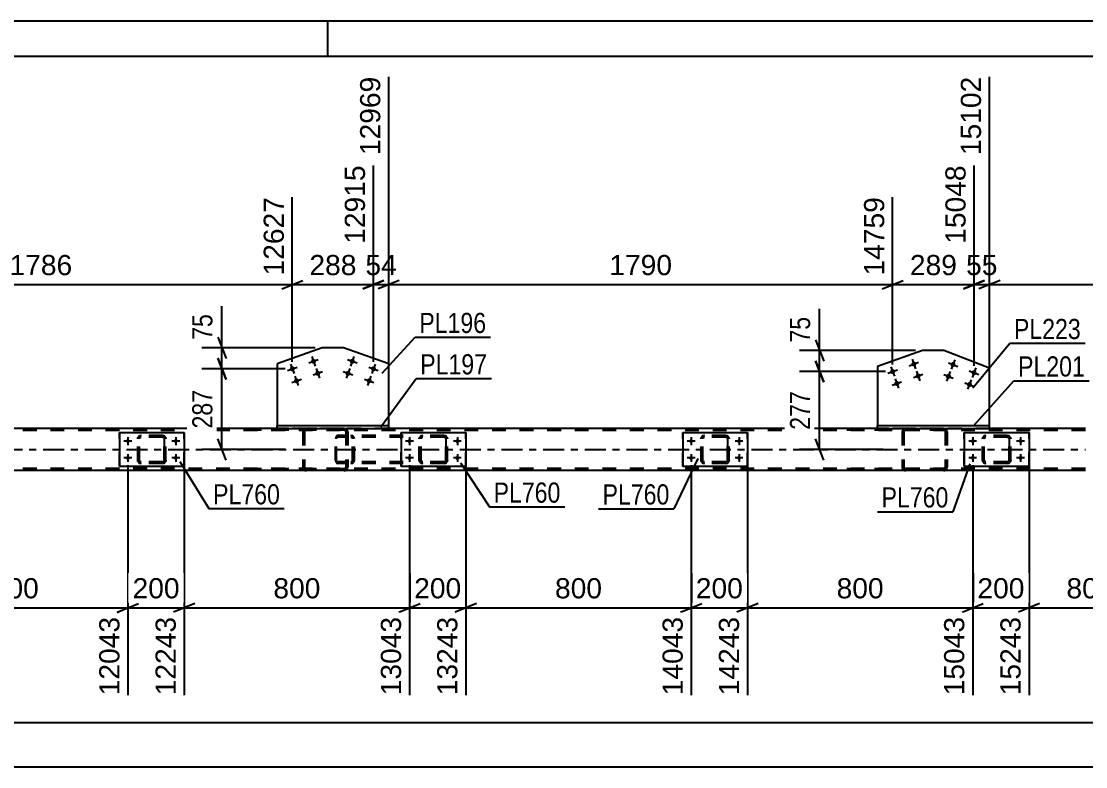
# Model space of a CAD drawing. Header units: millimetres. Extents: x -112 to 729, y -410 to 184.
# Drawn here: x 475 to 626.2, y 78.4 to 184.3 of the extents above; entities that cross this region are included whole.
import ezdxf

# ---------------------------------------------------------------- set-up
doc = ezdxf.new("R2010")
doc.units = ezdxf.units.MM
doc.linetypes.add('DXK_LINE_DOT2', pattern=[3.9198, 1.9599, -1.9599])
doc.linetypes.add('DXK_LINE_DOT3', pattern=[5.9187, 2.979, -0.9799, 0.9799, -0.9799])
doc.styles.add('Arial', font='ARIAL.TTF', dxfattribs={"height": 0.2})
doc.styles.add('Arial Narrow', font='ARIALN.TTF', dxfattribs={"height": 0.2})

# ---------------------------------------------------------------- blocks, each defined once
blk = doc.blocks.new('Unknown-318931512-1115')
at = {"color": 5, "linetype": 'Continuous'}
for p, q in [((728.54, 184.29), (-112.46, 184.29)), ((518.54, 179.29), (518.54, 184.29)), ((723.54, 179.29), (-107.46, 179.29))]:
    blk.add_line(p, q, dxfattribs=at)
blk = doc.blocks.new('Bolt-318931512-1264 - 1230')
at = {"linetype": 'Continuous'}
for points in [[(516.83, 136.11, -1), (516.16, 135.87, -1)], [(513.82, 135.04, -1), (513.14, 134.8, -1)], [(517.44, 134.41, -1), (516.76, 134.17, -1)], [(514.42, 133.34, -1), (513.74, 133.1, -1)]]:
    blk.add_hatch(color=1, dxfattribs=at).paths.add_polyline_path(points)
at = {"color": 1, "linetype": 'Continuous'}
for p, q in [((515.82, 135.75), (517.17, 136.23)), ((516.25, 136.67), (516.74, 135.31)), ((512.8, 134.68), (514.16, 135.16)), ((513.24, 135.6), (513.72, 134.24)), ((516.86, 134.97), (517.34, 133.61)), ((513.4, 132.98), (514.76, 133.46)), ((513.84, 133.9), (514.32, 132.54)), ((516.42, 134.05), (517.78, 134.53))]:
    blk.add_line(p, q, dxfattribs=at)
blk = doc.blocks.new('Bolt-318931512-1233 - 1230')
at = {"linetype": 'Continuous'}
for points in [[(610.12, 124.38, -1), (610.12, 124.94, -1)], [(616.92, 124.38, -1), (616.92, 124.94, -1)], [(610.12, 121.98, -1), (610.12, 122.54, -1)], [(616.92, 121.98, -1), (616.92, 122.54, -1)]]:
    blk.add_hatch(color=1, dxfattribs=at).paths.add_polyline_path(points)
at = {"color": 1, "linetype": 'Continuous'}
for p, q in [((610.68, 124.66), (609.56, 124.66)), ((610.12, 125.22), (610.12, 124.1)), ((617.48, 124.66), (616.36, 124.66)), ((616.92, 125.22), (616.92, 124.1)), ((610.12, 122.82), (610.12, 121.7)), ((616.92, 122.82), (616.92, 121.7)), ((610.68, 122.26), (609.56, 122.26)), ((617.48, 122.26), (616.36, 122.26))]:
    blk.add_line(p, q, dxfattribs=at)
blk = doc.blocks.new('Bolt-318931512-1234 - 1230')
at = {"linetype": 'Continuous'}
for points in [[(607.66, 135.4, -1), (606.99, 135.66, -1)], [(610.65, 134.24, -1), (609.98, 134.5, -1)], [(607.02, 133.72, -1), (606.34, 133.98, -1)], [(610, 132.56, -1), (609.33, 132.82, -1)]]:
    blk.add_hatch(color=1, dxfattribs=at).paths.add_polyline_path(points)
at = {"color": 1, "linetype": 'Continuous'}
for p, q in [((607.59, 136.2), (607.07, 134.85)), ((606.66, 135.79), (608, 135.27)), ((609.64, 134.63), (610.98, 134.11)), ((610.57, 135.04), (610.05, 133.7)), ((606.01, 134.11), (607.35, 133.59)), ((606.94, 134.52), (606.42, 133.18)), ((609.92, 133.36), (609.4, 132.02)), ((608.99, 132.95), (610.34, 132.43))]:
    blk.add_line(p, q, dxfattribs=at)
blk = doc.blocks.new('Part-318931512-1318 - 1230')
at = {"color": 2, "linetype": 'Continuous'}
for p, q in [((608.92, 125.86), (608.92, 121.06)), ((608.92, 125.86), (618.12, 125.86)), ((618.12, 125.86), (618.12, 121.06)), ((618.12, 121.06), (608.92, 121.06))]:
    blk.add_line(p, q, dxfattribs=at)
at = {"color": 7, "linetype": 'DXK_LINE_DOT2'}
for p, q in [((608.92, 121.06), (608.92, 125.86)), ((618.12, 121.06), (618.12, 125.86))]:
    blk.add_line(p, q, dxfattribs=at)
blk = doc.blocks.new('Bolt-318931512-1265 - 1230')
at = {"linetype": 'Continuous'}
for points in [[(490.12, 124.38, -1), (490.12, 124.94, -1)], [(496.92, 124.38, -1), (496.92, 124.94, -1)], [(490.12, 121.98, -1), (490.12, 122.54, -1)], [(496.92, 121.98, -1), (496.92, 122.54, -1)]]:
    blk.add_hatch(color=1, dxfattribs=at).paths.add_polyline_path(points)
at = {"color": 1, "linetype": 'Continuous'}
for p, q in [((490.68, 124.66), (489.56, 124.66)), ((490.12, 125.22), (490.12, 124.1)), ((497.48, 124.66), (496.36, 124.66)), ((496.92, 125.22), (496.92, 124.1)), ((490.12, 122.82), (490.12, 121.7)), ((496.92, 122.82), (496.92, 121.7)), ((490.68, 122.26), (489.56, 122.26)), ((497.48, 122.26), (496.36, 122.26))]:
    blk.add_line(p, q, dxfattribs=at)
blk = doc.blocks.new('Bolt-318931512-1266 - 1230')
at = {"linetype": 'Continuous'}
for points in [[(522.33, 135.87, -1), (521.65, 136.11, -1)], [(521.73, 134.17, -1), (521.05, 134.41, -1)], [(525.34, 134.8, -1), (524.67, 135.04, -1)], [(524.74, 133.1, -1), (524.06, 133.34, -1)]]:
    blk.add_hatch(color=1, dxfattribs=at).paths.add_polyline_path(points)
at = {"color": 1, "linetype": 'Continuous'}
for p, q in [((521.31, 136.23), (522.67, 135.75)), ((522.23, 136.67), (521.75, 135.31)), ((521.63, 134.97), (521.15, 133.61)), ((524.33, 135.16), (525.68, 134.68)), ((525.25, 135.6), (524.76, 134.24)), ((520.71, 134.53), (522.07, 134.05)), ((523.72, 133.46), (525.08, 132.98)), ((524.64, 133.9), (524.16, 132.54))]:
    blk.add_line(p, q, dxfattribs=at)
blk = doc.blocks.new('Bolt-318931512-1267 - 1230')
at = {"linetype": 'Continuous'}
for points in [[(530.12, 124.38, -1), (530.12, 124.94, -1)], [(536.92, 124.38, -1), (536.92, 124.94, -1)], [(530.12, 121.98, -1), (530.12, 122.54, -1)], [(536.92, 121.98, -1), (536.92, 122.54, -1)]]:
    blk.add_hatch(color=1, dxfattribs=at).paths.add_polyline_path(points)
at = {"color": 1, "linetype": 'Continuous'}
for p, q in [((530.68, 124.66), (529.56, 124.66)), ((530.12, 125.22), (530.12, 124.1)), ((537.48, 124.66), (536.36, 124.66)), ((536.92, 125.22), (536.92, 124.1)), ((530.12, 122.82), (530.12, 121.7)), ((536.92, 122.82), (536.92, 121.7)), ((530.68, 122.26), (529.56, 122.26)), ((537.48, 122.26), (536.36, 122.26))]:
    blk.add_line(p, q, dxfattribs=at)
blk = doc.blocks.new('Part-318931512-1345 - 1230')
at = {"color": 7, "linetype": 'DXK_LINE_DOT2'}
for p, q in [((611.52, 124.98), (611.56, 125.16)), ((611.56, 125.16), (611.52, 124.98)), ((611.52, 121.94), (611.52, 124.98)), ((611.52, 121.94), (611.52, 124.98)), ((611.76, 124.98), (611.78, 125.07)), ((611.76, 121.94), (611.76, 124.98)), ((611.76, 121.94), (611.76, 124.98)), ((611.78, 125.07), (611.83, 125.15)), ((611.82, 125.42), (612, 125.46)), ((612, 125.46), (611.82, 125.42)), ((611.83, 125.15), (611.91, 125.2)), ((611.91, 125.2), (612, 125.22)), ((615.04, 125.46), (612, 125.46)), ((615.04, 125.22), (612, 125.22)), ((615.04, 125.46), (615.23, 125.42)), ((615.23, 125.42), (615.04, 125.46)), ((615.04, 125.22), (615.14, 125.2)), ((615.14, 125.2), (615.21, 125.15)), ((615.21, 125.15), (615.26, 125.07)), ((615.26, 125.07), (615.28, 124.98)), ((615.28, 121.94), (615.28, 124.98)), ((615.28, 124.98), (615.28, 121.94)), ((615.49, 125.16), (615.52, 124.98)), ((615.52, 124.98), (615.49, 125.16)), ((615.52, 121.94), (615.52, 124.98)), ((615.52, 121.94), (615.52, 124.98)), ((611.56, 121.76), (611.52, 121.94)), ((611.52, 121.94), (611.56, 121.76)), ((611.78, 121.85), (611.76, 121.94)), ((611.83, 121.77), (611.78, 121.85)), ((612, 121.46), (611.82, 121.5)), ((611.82, 121.5), (612, 121.46)), ((611.91, 121.72), (611.83, 121.77)), ((612, 121.7), (611.91, 121.72)), ((615.04, 121.7), (612, 121.7)), ((615.04, 121.46), (612, 121.46)), ((615.14, 121.72), (615.04, 121.7)), ((615.23, 121.5), (615.04, 121.46)), ((615.04, 121.46), (615.23, 121.5)), ((615.21, 121.77), (615.14, 121.72)), ((615.26, 121.85), (615.21, 121.77)), ((615.28, 121.94), (615.26, 121.85)), ((615.52, 121.94), (615.49, 121.76)), ((615.49, 121.76), (615.52, 121.94))]:
    blk.add_line(p, q, dxfattribs=at)
at = {"color": 7, "linetype": 'DXK_LINE_DOT3'}
blk.add_line((613.52, 123.46), (613.52, 123.46), dxfattribs=at)
at = {"color": 7, "linetype": 'DXK_LINE_DOT2'}
for centre, start, end in [((612, 124.98), 112.5, 157.5), ((612, 124.98), 112.5, 157.5), ((615.04, 124.98), 22.5, 67.5), ((615.04, 124.98), 22.5, 67.5), ((612, 121.94), 202.5, 247.5), ((612, 121.94), 202.5, 247.5), ((615.04, 121.94), 292.5, 337.5), ((615.04, 121.94), 292.5, 337.5)]:
    blk.add_arc(centre, 0.48, start, end, dxfattribs=at)
blk = doc.blocks.new('Part-318931512-1339 - 1230')
at = {"color": 7, "linetype": 'DXK_LINE_DOT2'}
for p, q in [((491.52, 124.98), (491.56, 125.16)), ((491.56, 125.16), (491.52, 124.98)), ((491.52, 121.94), (491.52, 124.98)), ((491.52, 121.94), (491.52, 124.98)), ((491.76, 124.98), (491.78, 125.07)), ((491.76, 121.94), (491.76, 124.98)), ((491.76, 121.94), (491.76, 124.98)), ((491.78, 125.07), (491.83, 125.15)), ((491.82, 125.42), (492, 125.46)), ((492, 125.46), (491.82, 125.42)), ((491.83, 125.15), (491.91, 125.2)), ((491.91, 125.2), (492, 125.22)), ((495.04, 125.46), (492, 125.46)), ((495.04, 125.22), (492, 125.22)), ((495.04, 125.46), (495.23, 125.42)), ((495.23, 125.42), (495.04, 125.46)), ((495.04, 125.22), (495.14, 125.2)), ((495.14, 125.2), (495.21, 125.15)), ((495.21, 125.15), (495.27, 125.07)), ((495.27, 125.07), (495.28, 124.98)), ((495.28, 121.94), (495.28, 124.98)), ((495.28, 124.98), (495.28, 121.94)), ((495.49, 125.16), (495.52, 124.98)), ((495.52, 124.98), (495.49, 125.16)), ((495.52, 121.94), (495.52, 124.98)), ((495.52, 121.94), (495.52, 124.98)), ((491.56, 121.76), (491.52, 121.94)), ((491.52, 121.94), (491.56, 121.76)), ((491.78, 121.85), (491.76, 121.94)), ((491.83, 121.77), (491.78, 121.85)), ((492, 121.46), (491.82, 121.5)), ((491.82, 121.5), (492, 121.46)), ((491.91, 121.72), (491.83, 121.77)), ((492, 121.7), (491.91, 121.72)), ((495.04, 121.7), (492, 121.7)), ((495.04, 121.46), (492, 121.46)), ((495.14, 121.72), (495.04, 121.7)), ((495.23, 121.5), (495.04, 121.46)), ((495.04, 121.46), (495.23, 121.5)), ((495.21, 121.77), (495.14, 121.72)), ((495.27, 121.85), (495.21, 121.77)), ((495.28, 121.94), (495.27, 121.85)), ((495.52, 121.94), (495.49, 121.76)), ((495.49, 121.76), (495.52, 121.94))]:
    blk.add_line(p, q, dxfattribs=at)
at = {"color": 7, "linetype": 'DXK_LINE_DOT3'}
blk.add_line((493.52, 123.46), (493.52, 123.46), dxfattribs=at)
at = {"color": 7, "linetype": 'DXK_LINE_DOT2'}
for centre, start, end in [((492, 124.98), 112.5, 157.5), ((492, 124.98), 112.5, 157.5), ((495.04, 124.98), 22.5, 67.5), ((495.04, 124.98), 22.5, 67.5), ((492, 121.94), 202.5, 247.5), ((492, 121.94), 202.5, 247.5), ((495.04, 121.94), 292.5, 337.5), ((495.04, 121.94), 292.5, 337.5)]:
    blk.add_arc(centre, 0.48, start, end, dxfattribs=at)
blk = doc.blocks.new('Part-318931512-1310 - 1230')
at = {"color": 7, "linetype": 'DXK_LINE_DOT2'}
for p, q in [((626.12, 126.14), (40.09, 126.14)), ((527.17, 126.46), (511.31, 126.46)), ((612.5, 126.46), (596.58, 126.46)), ((626.12, 120.78), (40.09, 120.78))]:
    blk.add_line(p, q, dxfattribs=at)
at = {"color": 2, "linetype": 'Continuous'}
for p, q in [((511.31, 126.46), (442.03, 126.46)), ((596.58, 126.46), (527.17, 126.46)), ((626.12, 126.46), (612.5, 126.46)), ((626.12, 120.46), (40.09, 120.46))]:
    blk.add_line(p, q, dxfattribs=at)
at = {"color": 7, "linetype": 'DXK_LINE_DOT3'}
blk.add_line((40.09, 123.46), (626.12, 123.46), dxfattribs=at)
blk = doc.blocks.new('Part-318931512-1338 - 1230')
at = {"color": 2, "linetype": 'Continuous'}
for p, q in [((488.92, 125.86), (488.92, 121.06)), ((488.92, 125.86), (498.12, 125.86)), ((498.12, 125.86), (498.12, 121.06)), ((498.12, 121.06), (488.92, 121.06))]:
    blk.add_line(p, q, dxfattribs=at)
at = {"color": 7, "linetype": 'DXK_LINE_DOT2'}
for p, q in [((488.92, 121.06), (488.92, 125.86)), ((498.12, 121.06), (498.12, 125.86))]:
    blk.add_line(p, q, dxfattribs=at)
blk = doc.blocks.new('Part-318931512-1356 - 1230')
at = {"color": 7, "linetype": 'DXK_LINE_DOT2'}
for p, q in [((531.52, 124.98), (531.56, 125.16)), ((531.56, 125.16), (531.52, 124.98)), ((531.52, 121.94), (531.52, 124.98)), ((531.52, 121.94), (531.52, 124.98)), ((531.76, 124.98), (531.78, 125.07)), ((531.76, 121.94), (531.76, 124.98)), ((531.76, 121.94), (531.76, 124.98)), ((531.78, 125.07), (531.83, 125.15)), ((531.82, 125.42), (532, 125.46)), ((532, 125.46), (531.82, 125.42)), ((531.83, 125.15), (531.91, 125.2)), ((531.91, 125.2), (532, 125.22)), ((535.04, 125.46), (532, 125.46)), ((535.04, 125.22), (532, 125.22)), ((535.04, 125.46), (535.23, 125.42)), ((535.23, 125.42), (535.04, 125.46)), ((535.04, 125.22), (535.13, 125.2)), ((535.13, 125.2), (535.21, 125.15)), ((535.21, 125.15), (535.26, 125.07)), ((535.26, 125.07), (535.28, 124.98)), ((535.28, 121.94), (535.28, 124.98)), ((535.28, 124.98), (535.28, 121.94)), ((535.49, 125.16), (535.52, 124.98)), ((535.52, 124.98), (535.49, 125.16)), ((535.52, 121.94), (535.52, 124.98)), ((535.52, 121.94), (535.52, 124.98)), ((531.56, 121.76), (531.52, 121.94)), ((531.52, 121.94), (531.56, 121.76)), ((531.78, 121.85), (531.76, 121.94)), ((531.83, 121.77), (531.78, 121.85)), ((532, 121.46), (531.82, 121.5)), ((531.82, 121.5), (532, 121.46)), ((531.91, 121.72), (531.83, 121.77)), ((532, 121.7), (531.91, 121.72)), ((535.04, 121.7), (532, 121.7)), ((535.04, 121.46), (532, 121.46)), ((535.13, 121.72), (535.04, 121.7)), ((535.23, 121.5), (535.04, 121.46)), ((535.04, 121.46), (535.23, 121.5)), ((535.21, 121.77), (535.13, 121.72)), ((535.26, 121.85), (535.21, 121.77)), ((535.28, 121.94), (535.26, 121.85)), ((535.52, 121.94), (535.49, 121.76)), ((535.49, 121.76), (535.52, 121.94))]:
    blk.add_line(p, q, dxfattribs=at)
at = {"color": 7, "linetype": 'DXK_LINE_DOT3'}
blk.add_line((533.52, 123.46), (533.52, 123.46), dxfattribs=at)
at = {"color": 7, "linetype": 'DXK_LINE_DOT2'}
for centre, start, end in [((532, 124.98), 112.5, 157.5), ((532, 124.98), 112.5, 157.5), ((535.04, 124.98), 22.5, 67.5), ((535.04, 124.98), 22.5, 67.5), ((532, 121.94), 202.5, 247.5), ((532, 121.94), 202.5, 247.5), ((535.04, 121.94), 292.5, 337.5), ((535.04, 121.94), 292.5, 337.5)]:
    blk.add_arc(centre, 0.48, start, end, dxfattribs=at)
blk = doc.blocks.new('Part-318931512-1361 - 1230')
at = {"color": 2, "linetype": 'Continuous'}
for p, q in [((528.92, 125.86), (528.92, 121.06)), ((528.92, 125.86), (538.12, 125.86)), ((538.12, 125.86), (538.12, 121.06)), ((538.12, 121.06), (528.92, 121.06))]:
    blk.add_line(p, q, dxfattribs=at)
at = {"color": 7, "linetype": 'DXK_LINE_DOT2'}
for p, q in [((528.92, 121.06), (528.92, 125.86)), ((538.12, 121.06), (538.12, 125.86))]:
    blk.add_line(p, q, dxfattribs=at)
blk = doc.blocks.new('Part-318931512-1362 - 1230')
at = {"color": 7, "linetype": 'DXK_LINE_DOT2'}
for p, q in [((571.53, 124.98), (571.56, 125.16)), ((571.56, 125.16), (571.53, 124.98)), ((571.53, 121.94), (571.53, 124.98)), ((571.53, 121.94), (571.53, 124.98)), ((571.77, 124.98), (571.79, 125.07)), ((571.77, 121.94), (571.77, 124.98)), ((571.77, 121.94), (571.77, 124.98)), ((571.79, 125.07), (571.84, 125.15)), ((571.82, 125.42), (572.01, 125.46)), ((572.01, 125.46), (571.82, 125.42)), ((571.84, 125.15), (571.92, 125.2)), ((571.92, 125.2), (572.01, 125.22)), ((575.05, 125.46), (572.01, 125.46)), ((575.05, 125.22), (572.01, 125.22)), ((575.05, 125.46), (575.23, 125.42)), ((575.23, 125.42), (575.05, 125.46)), ((575.05, 125.22), (575.14, 125.2)), ((575.14, 125.2), (575.22, 125.15)), ((575.22, 125.15), (575.27, 125.07)), ((575.27, 125.07), (575.29, 124.98)), ((575.29, 121.94), (575.29, 124.98)), ((575.29, 124.98), (575.29, 121.94)), ((575.49, 125.16), (575.53, 124.98)), ((575.53, 124.98), (575.49, 125.16)), ((575.53, 121.94), (575.53, 124.98)), ((575.53, 121.94), (575.53, 124.98)), ((571.56, 121.76), (571.53, 121.94)), ((571.53, 121.94), (571.56, 121.76)), ((571.79, 121.85), (571.77, 121.94)), ((571.84, 121.77), (571.79, 121.85)), ((572.01, 121.46), (571.82, 121.5)), ((571.82, 121.5), (572.01, 121.46)), ((571.92, 121.72), (571.84, 121.77)), ((572.01, 121.7), (571.92, 121.72)), ((575.05, 121.7), (572.01, 121.7)), ((575.05, 121.46), (572.01, 121.46)), ((575.14, 121.72), (575.05, 121.7)), ((575.23, 121.5), (575.05, 121.46)), ((575.05, 121.46), (575.23, 121.5)), ((575.22, 121.77), (575.14, 121.72)), ((575.27, 121.85), (575.22, 121.77)), ((575.29, 121.94), (575.27, 121.85)), ((575.53, 121.94), (575.49, 121.76)), ((575.49, 121.76), (575.53, 121.94))]:
    blk.add_line(p, q, dxfattribs=at)
at = {"color": 7, "linetype": 'DXK_LINE_DOT3'}
blk.add_line((573.53, 123.46), (573.53, 123.46), dxfattribs=at)
at = {"color": 7, "linetype": 'DXK_LINE_DOT2'}
for centre, start, end in [((572.01, 124.98), 112.5, 157.5), ((572.01, 124.98), 112.5, 157.5), ((575.05, 124.98), 22.5, 67.5), ((575.05, 124.98), 22.5, 67.5), ((572.01, 121.94), 202.5, 247.5), ((572.01, 121.94), 202.5, 247.5), ((575.05, 121.94), 292.5, 337.5), ((575.05, 121.94), 292.5, 337.5)]:
    blk.add_arc(centre, 0.48, start, end, dxfattribs=at)
blk = doc.blocks.new('Part-318931512-1367 - 1230')
at = {"color": 2, "linetype": 'Continuous'}
for p, q in [((568.93, 125.86), (568.93, 121.06)), ((568.93, 125.86), (578.13, 125.86)), ((578.13, 125.86), (578.13, 121.06)), ((578.13, 121.06), (568.93, 121.06))]:
    blk.add_line(p, q, dxfattribs=at)
at = {"color": 7, "linetype": 'DXK_LINE_DOT2'}
for p, q in [((568.93, 121.06), (568.93, 125.86)), ((578.13, 121.06), (578.13, 125.86))]:
    blk.add_line(p, q, dxfattribs=at)
blk = doc.blocks.new('Part-318931512-1398 - 1230')
at = {"color": 2, "linetype": 'Continuous'}
for p, q in [((596.58, 126.46), (596.58, 126.86)), ((596.58, 126.86), (612.5, 126.86)), ((596.58, 126.46), (612.5, 126.46)), ((612.5, 126.46), (612.5, 126.86))]:
    blk.add_line(p, q, dxfattribs=at)
blk = doc.blocks.new('Part-318931512-1457 - 1230')
at = {"color": 7, "linetype": 'DXK_LINE_DOT2'}
for p, q in [((520.84, 126.46), (506.94, 126.46)), ((520.84, 126.22), (506.94, 126.22)), ((515, 126.14), (514.97, 125.98)), ((514.97, 125.98), (514.97, 120.94)), ((515.01, 126.16), (515, 126.14)), ((515.22, 125.98), (515.24, 126.07)), ((515.22, 125.98), (515.22, 120.94)), ((515.24, 126.07), (515.3, 126.15)), ((515.48, 126.46), (515.28, 126.42)), ((515.3, 126.15), (515.38, 126.2)), ((515.38, 126.2), (515.48, 126.22)), ((521.04, 126.42), (520.84, 126.46)), ((520.84, 126.22), (520.94, 126.2)), ((520.94, 126.2), (521.02, 126.15)), ((521.02, 126.15), (521.08, 126.07)), ((521.08, 126.07), (521.1, 125.98)), ((521.1, 125.98), (521.1, 120.94)), ((521.32, 126.14), (521.32, 126.16)), ((521.35, 125.98), (521.32, 126.14)), ((521.35, 125.98), (521.35, 120.94)), ((520.84, 120.7), (506.94, 120.7)), ((520.84, 120.46), (506.94, 120.46)), ((514.97, 120.94), (514.99, 120.85)), ((514.99, 120.85), (515.01, 120.76)), ((515.24, 120.87), (515.22, 120.94)), ((515.24, 120.85), (515.24, 120.87)), ((515.3, 120.77), (515.24, 120.85)), ((515.28, 120.5), (515.48, 120.46)), ((515.38, 120.72), (515.3, 120.77)), ((515.48, 120.7), (515.38, 120.72)), ((520.94, 120.72), (520.84, 120.7)), ((520.84, 120.46), (521.04, 120.5)), ((521.02, 120.77), (520.94, 120.72)), ((521.08, 120.85), (521.02, 120.77)), ((521.08, 120.87), (521.1, 120.94)), ((521.08, 120.85), (521.08, 120.87)), ((521.32, 120.76), (521.34, 120.85)), ((521.34, 120.85), (521.35, 120.94))]:
    blk.add_line(p, q, dxfattribs=at)
for centre, start, end in [((520.86, 125.96), 24.32, 69.2417), ((515.46, 120.96), 204.32, 249.2417), ((520.86, 120.96), 290.7583, 335.68)]:
    blk.add_arc(centre, 0.496, start, end, dxfattribs=at)
blk = doc.blocks.new('Part-318931512-1460 - 1230')
at = {"color": 7, "linetype": 'DXK_LINE_DOT2'}
for p, q in [((605.98, 126.46), (592.07, 126.46)), ((605.98, 126.22), (592.07, 126.22)), ((600.14, 126.14), (600.1, 125.98)), ((600.1, 125.98), (600.1, 120.94)), ((600.14, 126.16), (600.14, 126.14)), ((600.36, 125.98), (600.38, 126.07)), ((600.36, 125.98), (600.36, 120.94)), ((600.38, 126.07), (600.43, 126.15)), ((600.61, 126.46), (600.42, 126.42)), ((600.43, 126.15), (600.52, 126.2)), ((600.52, 126.2), (600.61, 126.22)), ((606.17, 126.42), (605.98, 126.46)), ((605.98, 126.22), (606.08, 126.2)), ((606.08, 126.2), (606.16, 126.15)), ((606.16, 126.15), (606.21, 126.07)), ((606.21, 126.07), (606.23, 125.98)), ((606.23, 125.98), (606.23, 120.94)), ((606.45, 126.14), (606.45, 126.16)), ((606.49, 125.98), (606.45, 126.14)), ((606.49, 125.98), (606.49, 120.94)), ((605.98, 120.7), (592.07, 120.7)), ((605.98, 120.46), (592.07, 120.46)), ((600.1, 120.94), (600.12, 120.85)), ((600.12, 120.85), (600.14, 120.76)), ((600.37, 120.87), (600.36, 120.94)), ((600.38, 120.85), (600.37, 120.87)), ((600.43, 120.77), (600.38, 120.85)), ((600.42, 120.5), (600.61, 120.46)), ((600.52, 120.72), (600.43, 120.77)), ((600.61, 120.7), (600.52, 120.72)), ((606.08, 120.72), (605.98, 120.7)), ((605.98, 120.46), (606.17, 120.5)), ((606.16, 120.77), (606.08, 120.72)), ((606.21, 120.85), (606.16, 120.77)), ((606.21, 120.85), (606.22, 120.87)), ((606.22, 120.87), (606.23, 120.94)), ((606.45, 120.76), (606.47, 120.85)), ((606.47, 120.85), (606.49, 120.94))]:
    blk.add_line(p, q, dxfattribs=at)
for centre, start, end in [((606, 125.96), 24.32, 69.2417), ((600.59, 120.96), 204.32, 249.2417), ((606, 120.96), 290.7583, 335.68)]:
    blk.add_arc(centre, 0.496, start, end, dxfattribs=at)
blk = doc.blocks.new('Part-318931512-1461 - 1230')
at = {"color": 7, "linetype": 'DXK_LINE_DOT2'}
for p, q in [((519.64, 125.16), (519.62, 124.98)), ((519.62, 121.94), (519.62, 124.98)), ((519.7, 125.32), (519.64, 125.16)), ((519.78, 125.42), (519.7, 125.32)), ((519.75, 124.98), (519.76, 125.07)), ((519.75, 121.94), (519.75, 124.98)), ((519.76, 125.07), (519.79, 125.15)), ((519.89, 125.46), (519.78, 125.42)), ((519.79, 125.15), (519.84, 125.2)), ((519.84, 125.2), (519.89, 125.22)), ((529.24, 125.46), (519.89, 125.46)), ((529.24, 125.22), (519.89, 125.22)), ((521.35, 125.22), (521.35, 125.46)), ((521.99, 125.42), (521.8, 125.46)), ((521.8, 125.22), (521.9, 125.2)), ((521.9, 125.2), (521.98, 125.15)), ((521.98, 125.15), (522.03, 125.07)), ((522.03, 125.07), (522.05, 124.98)), ((522.05, 121.94), (522.05, 124.98)), ((522.3, 124.98), (522.26, 125.16)), ((522.3, 121.94), (522.3, 124.98)), ((519.62, 121.94), (519.64, 121.76)), ((519.64, 121.76), (519.7, 121.6)), ((519.7, 121.6), (519.78, 121.5)), ((519.76, 121.85), (519.75, 121.94)), ((519.79, 121.77), (519.76, 121.85)), ((519.78, 121.5), (519.89, 121.46)), ((519.84, 121.72), (519.79, 121.77)), ((519.89, 121.7), (519.84, 121.72)), ((529.24, 121.7), (519.89, 121.7)), ((529.24, 121.46), (519.89, 121.46)), ((521.35, 121.46), (521.35, 121.7)), ((521.9, 121.72), (521.8, 121.7)), ((521.8, 121.46), (521.99, 121.5)), ((521.98, 121.77), (521.9, 121.72)), ((522.03, 121.85), (521.98, 121.77)), ((522.05, 121.94), (522.03, 121.85)), ((522.26, 121.76), (522.3, 121.94))]:
    blk.add_line(p, q, dxfattribs=at)
for centre, start, end in [((521.81, 124.96), 23.8951, 68.8487), ((521.81, 121.95), 291.1513, 336.1049)]:
    blk.add_arc(centre, 0.492, start, end, dxfattribs=at)
blk = doc.blocks.new('Part-318931512-1609 - 1230')
at = {"color": 2, "linetype": 'Continuous'}
for p, q in [((511.31, 126.46), (511.31, 126.86)), ((511.31, 126.86), (527.17, 126.86)), ((511.31, 126.46), (527.17, 126.46)), ((527.17, 126.46), (527.17, 126.86))]:
    blk.add_line(p, q, dxfattribs=at)
blk = doc.blocks.new('Part-318931512-1604 - 1230')
at = {"color": 2, "linetype": 'Continuous'}
for p, q in [((517.72, 137.91), (511.31, 135.64)), ((520.76, 137.91), (517.72, 137.91)), ((527.17, 135.64), (520.76, 137.91)), ((511.31, 135.64), (511.31, 126.86)), ((527.17, 126.86), (527.17, 135.64))]:
    blk.add_line(p, q, dxfattribs=at)
at = {"color": 7, "linetype": 'DXK_LINE_DOT2'}
blk.add_line((511.31, 126.86), (527.17, 126.86), dxfattribs=at)
blk = doc.blocks.new('Part-318931512-1614 - 1230')
at = {"color": 2, "linetype": 'Continuous'}
for p, q in [((602.99, 137.53), (596.58, 135.25)), ((606.04, 137.53), (602.99, 137.53)), ((612.5, 135.03), (606.04, 137.53)), ((596.58, 135.25), (596.58, 126.86)), ((612.5, 126.86), (612.5, 135.03))]:
    blk.add_line(p, q, dxfattribs=at)
at = {"color": 7, "linetype": 'DXK_LINE_DOT2'}
blk.add_line((596.58, 126.86), (612.5, 126.86), dxfattribs=at)
blk = doc.blocks.new('Bolt-318931512-1639 - 1230')
at = {"linetype": 'Continuous'}
for points in [[(570.13, 124.38, -1), (570.13, 124.94, -1)], [(576.93, 124.38, -1), (576.93, 124.94, -1)], [(570.13, 121.98, -1), (570.13, 122.54, -1)], [(576.93, 121.98, -1), (576.93, 122.54, -1)]]:
    blk.add_hatch(color=1, dxfattribs=at).paths.add_polyline_path(points)
at = {"color": 1, "linetype": 'Continuous'}
for p, q in [((570.69, 124.66), (569.57, 124.66)), ((570.13, 125.22), (570.13, 124.1)), ((577.49, 124.66), (576.37, 124.66)), ((576.93, 125.22), (576.93, 124.1)), ((570.13, 122.82), (570.13, 121.7)), ((576.93, 122.82), (576.93, 121.7)), ((570.69, 122.26), (569.57, 122.26)), ((577.49, 122.26), (576.37, 122.26))]:
    blk.add_line(p, q, dxfattribs=at)
blk = doc.blocks.new('Bolt-318931512-1640 - 1230')
at = {"linetype": 'Continuous'}
for points in [[(599.09, 134.66, -1), (598.41, 134.41, -1)], [(602.1, 135.73, -1), (601.43, 135.48, -1)], [(599.69, 132.96, -1), (599.01, 132.72, -1)], [(602.71, 134.03, -1), (602.03, 133.79, -1)]]:
    blk.add_hatch(color=1, dxfattribs=at).paths.add_polyline_path(points)
at = {"color": 1, "linetype": 'Continuous'}
for p, q in [((601.52, 136.28), (602.01, 134.93)), ((598.07, 134.29), (599.43, 134.78)), ((598.51, 135.21), (598.99, 133.86)), ((601.09, 135.36), (602.44, 135.85)), ((602.13, 134.59), (602.61, 133.23)), ((598.67, 132.6), (600.03, 133.08)), ((599.11, 133.52), (599.59, 132.16)), ((601.69, 133.67), (603.05, 134.15))]:
    blk.add_line(p, q, dxfattribs=at)
blk = doc.blocks.new('StraightDimension-318931512-13974 - 1230')
at = {"color": 7, "linetype": 'Continuous'}
for p, q in [((587.78, 139.03), (588.98, 136.03)), ((601.99, 137.53), (585.53, 137.53)), ((588.38, 134.54), (588.38, 137.53)), ((588.98, 133.04), (587.78, 136.04)), ((597.75, 134.54), (585.53, 134.54))]:
    blk.add_line(p, q, dxfattribs=at)
at = {"color": 0}
blk.add_wipeout([(587.63, 142.91), (583.43, 142.91), (583.43, 138.05), (587.63, 138.05)], dxfattribs=at)
at = {"color": 7, "linetype": 'Continuous'}
blk.add_line((588.38, 137.53), (588.38, 143.43), dxfattribs=at)
blk.add_line((588.38, 137.53), (588.38, 143.43), dxfattribs=at)
at = {"color": 3, "style": 'Arial Narrow'}
blk.add_text('75', height=2.863, rotation=90.0002, dxfattribs=at).set_placement((587.03, 138.65))
blk = doc.blocks.new('StraightDimension-318931512-13550 - 1230')
at = {"color": 7, "linetype": 'Continuous'}
for p, q in [((527.17, 127.86), (527.17, 176.4)), ((525, 135.92), (525, 163.8)), ((523.5, 146.28), (526.5, 147.48)), ((525, 146.88), (527.17, 146.88)), ((528.67, 147.48), (525.67, 146.28))]:
    blk.add_line(p, q, dxfattribs=at)
at = {"color": 0, "linetype": 'Continuous'}
blk.add_wipeout([(526.57, 177), (522.37, 177), (522.37, 164.68), (526.57, 164.68)], dxfattribs=at)
at = {"color": 0}
blk.add_wipeout([(528.91, 147.63), (528.91, 151.83), (523.26, 151.83), (523.26, 147.63)], dxfattribs=at)
at = {"color": 3, "linetype": 'Continuous', "style": 'Arial'}
blk.add_text('12969', height=2.865, rotation=90.0002, dxfattribs=at).set_placement((525.97, 165.28))
at = {"color": 3, "style": 'Arial'}
blk.add_text('54', height=2.865, dxfattribs=at).set_placement((523.86, 148.23))
blk = doc.blocks.new('StraightDimension-318931512-6996 - 1230')
at = {"color": 7, "linetype": 'Continuous'}
for p, q in [((530.12, 121.26), (530.12, 88.55)), ((538.12, 121.8), (538.12, 88.55)), ((528.62, 100.37), (531.62, 101.57)), ((539.62, 101.57), (536.62, 100.37)), ((530.12, 100.97), (538.12, 100.97))]:
    blk.add_line(p, q, dxfattribs=at)
at = {"color": 0}
blk.add_wipeout([(538.06, 101.72), (538.06, 105.92), (530.19, 105.92), (530.19, 101.72)], dxfattribs=at)
at = {"color": 0, "linetype": 'Continuous'}
blk.add_wipeout([(537.52, 100.27), (533.32, 100.27), (533.32, 87.95), (537.52, 87.95)], dxfattribs=at)
at = {"color": 3, "style": 'Arial'}
blk.add_text('200', height=2.865, dxfattribs=at).set_placement((530.79, 102.32))
at = {"color": 3, "linetype": 'Continuous', "style": 'Arial'}
blk.add_text('13243', height=2.865, rotation=90.0002, dxfattribs=at).set_placement((536.92, 88.55))
blk = doc.blocks.new('StraightDimension-318931512-6999 - 1230')
at = {"color": 7, "linetype": 'Continuous'}
for p, q in [((458.13, 121.75), (458.13, 88.55)), ((490.12, 121.26), (490.12, 88.55)), ((459.63, 101.57), (456.63, 100.37)), ((488.62, 100.37), (491.62, 101.57)), ((458.13, 100.97), (490.12, 100.97))]:
    blk.add_line(p, q, dxfattribs=at)
at = {"color": 0}
blk.add_wipeout([(478.06, 101.72), (478.06, 105.92), (470.19, 105.92), (470.19, 101.72)], dxfattribs=at)
at = {"color": 0, "linetype": 'Continuous'}
blk.add_wipeout([(489.52, 100.27), (485.32, 100.27), (485.32, 87.95), (489.52, 87.95)], dxfattribs=at)
at = {"color": 3, "style": 'Arial'}
blk.add_text('800', height=2.865, dxfattribs=at).set_placement((470.79, 102.32))
at = {"color": 3, "linetype": 'Continuous', "style": 'Arial'}
blk.add_text('12043', height=2.865, rotation=90.0002, dxfattribs=at).set_placement((488.92, 88.55))
blk = doc.blocks.new('StraightDimension-318931512-1823 - 1230')
at = {"color": 7, "linetype": 'Continuous'}
blk.add_line((16.56, 78.41), (658.86, 78.41), dxfattribs=at)
blk = doc.blocks.new('StraightDimension-318931512-1845 - 1230')
at = {"color": 7, "linetype": 'Continuous'}
blk.add_line((17.36, 84.69), (658.06, 84.69), dxfattribs=at)
blk = doc.blocks.new('StraightDimension-318931512-13547 - 1230')
at = {"color": 7, "linetype": 'Continuous'}
for p, q in [((612.5, 127.86), (612.5, 176.4)), ((610.31, 135.37), (610.31, 163.8)), ((608.81, 146.28), (611.81, 147.48)), ((610.31, 146.88), (612.5, 146.88)), ((614, 147.48), (611, 146.28))]:
    blk.add_line(p, q, dxfattribs=at)
at = {"color": 0, "linetype": 'Continuous'}
blk.add_wipeout([(611.9, 177), (607.7, 177), (607.7, 164.68), (611.9, 164.68)], dxfattribs=at)
at = {"color": 0}
blk.add_wipeout([(614.23, 147.63), (614.23, 151.83), (608.58, 151.83), (608.58, 147.63)], dxfattribs=at)
at = {"color": 3, "linetype": 'Continuous', "style": 'Arial'}
blk.add_text('15102', height=2.865, rotation=90.0002, dxfattribs=at).set_placement((611.3, 165.28))
at = {"color": 3, "style": 'Arial'}
blk.add_text('55', height=2.865, dxfattribs=at).set_placement((609.18, 148.23))
blk = doc.blocks.new('StraightDimension-318931512-6991 - 1230')
at = {"color": 7, "linetype": 'Continuous'}
for p, q in [((618.12, 121.26), (618.12, 88.55)), ((635.42, 121.26), (635.42, 88.55)), ((619.62, 101.57), (616.62, 100.37)), ((633.92, 100.37), (636.92, 101.57)), ((618.12, 100.97), (635.42, 100.97))]:
    blk.add_line(p, q, dxfattribs=at)
at = {"color": 0}
blk.add_wipeout([(630.71, 101.72), (630.71, 105.92), (622.84, 105.92), (622.84, 101.72)], dxfattribs=at)
at = {"color": 0, "linetype": 'Continuous'}
blk.add_wipeout([(634.82, 100.27), (630.62, 100.27), (630.62, 87.95), (634.82, 87.95)], dxfattribs=at)
at = {"color": 3, "style": 'Arial'}
blk.add_text('800', height=2.865, dxfattribs=at).set_placement((623.44, 102.32))
at = {"color": 3, "linetype": 'Continuous', "style": 'Arial'}
blk.add_text('16043', height=2.865, rotation=90.0002, dxfattribs=at).set_placement((634.22, 88.55))
blk = doc.blocks.new('StraightDimension-318931512-6992 - 1230')
at = {"color": 7, "linetype": 'Continuous'}
for p, q in [((610.12, 121.26), (610.12, 88.55)), ((618.12, 121.26), (618.12, 88.55)), ((608.62, 100.37), (611.62, 101.57)), ((619.62, 101.57), (616.62, 100.37)), ((610.12, 100.97), (618.12, 100.97))]:
    blk.add_line(p, q, dxfattribs=at)
at = {"color": 0}
blk.add_wipeout([(618.06, 101.72), (618.06, 105.92), (610.19, 105.92), (610.19, 101.72)], dxfattribs=at)
at = {"color": 0, "linetype": 'Continuous'}
blk.add_wipeout([(617.52, 100.27), (613.32, 100.27), (613.32, 87.95), (617.52, 87.95)], dxfattribs=at)
at = {"color": 3, "style": 'Arial'}
blk.add_text('200', height=2.865, dxfattribs=at).set_placement((610.79, 102.32))
at = {"color": 3, "linetype": 'Continuous', "style": 'Arial'}
blk.add_text('15243', height=2.865, rotation=90.0002, dxfattribs=at).set_placement((616.92, 88.55))
blk = doc.blocks.new('StraightDimension-318931512-6993 - 1230')
at = {"color": 7, "linetype": 'Continuous'}
for p, q in [((578.13, 121.26), (578.13, 88.55)), ((610.12, 121.26), (610.12, 88.55)), ((579.63, 101.57), (576.63, 100.37)), ((608.62, 100.37), (611.62, 101.57)), ((578.13, 100.97), (610.12, 100.97))]:
    blk.add_line(p, q, dxfattribs=at)
at = {"color": 0}
blk.add_wipeout([(598.06, 101.72), (598.06, 105.92), (590.19, 105.92), (590.19, 101.72)], dxfattribs=at)
at = {"color": 0, "linetype": 'Continuous'}
blk.add_wipeout([(609.52, 100.27), (605.32, 100.27), (605.32, 87.95), (609.52, 87.95)], dxfattribs=at)
at = {"color": 3, "style": 'Arial'}
blk.add_text('800', height=2.865, dxfattribs=at).set_placement((590.79, 102.32))
at = {"color": 3, "linetype": 'Continuous', "style": 'Arial'}
blk.add_text('15043', height=2.865, rotation=90.0002, dxfattribs=at).set_placement((608.92, 88.55))
blk = doc.blocks.new('StraightDimension-318931512-6994 - 1230')
at = {"color": 7, "linetype": 'Continuous'}
for p, q in [((570.13, 121.26), (570.13, 88.55)), ((578.13, 121.26), (578.13, 88.55)), ((568.63, 100.37), (571.63, 101.57)), ((579.63, 101.57), (576.63, 100.37)), ((570.13, 100.97), (578.13, 100.97))]:
    blk.add_line(p, q, dxfattribs=at)
at = {"color": 0}
blk.add_wipeout([(578.06, 101.72), (578.06, 105.92), (570.19, 105.92), (570.19, 101.72)], dxfattribs=at)
at = {"color": 0, "linetype": 'Continuous'}
blk.add_wipeout([(577.53, 100.27), (573.33, 100.27), (573.33, 87.95), (577.53, 87.95)], dxfattribs=at)
at = {"color": 3, "style": 'Arial'}
blk.add_text('200', height=2.865, dxfattribs=at).set_placement((570.79, 102.32))
at = {"color": 3, "linetype": 'Continuous', "style": 'Arial'}
blk.add_text('14243', height=2.865, rotation=90.0002, dxfattribs=at).set_placement((576.93, 88.55))
blk = doc.blocks.new('StraightDimension-318931512-6995 - 1230')
at = {"color": 7, "linetype": 'Continuous'}
for p, q in [((538.12, 121.8), (538.12, 88.55)), ((570.13, 121.26), (570.13, 88.55)), ((539.62, 101.57), (536.62, 100.37)), ((568.63, 100.37), (571.63, 101.57)), ((538.12, 100.97), (570.13, 100.97))]:
    blk.add_line(p, q, dxfattribs=at)
at = {"color": 0}
blk.add_wipeout([(558.06, 101.72), (558.06, 105.92), (550.19, 105.92), (550.19, 101.72)], dxfattribs=at)
at = {"color": 0, "linetype": 'Continuous'}
blk.add_wipeout([(569.53, 100.27), (565.33, 100.27), (565.33, 87.95), (569.53, 87.95)], dxfattribs=at)
at = {"color": 3, "style": 'Arial'}
blk.add_text('800', height=2.865, dxfattribs=at).set_placement((550.79, 102.32))
at = {"color": 3, "linetype": 'Continuous', "style": 'Arial'}
blk.add_text('14043', height=2.865, rotation=90.0002, dxfattribs=at).set_placement((568.93, 88.55))
blk = doc.blocks.new('StraightDimension-318931512-6997 - 1230')
at = {"color": 7, "linetype": 'Continuous'}
for p, q in [((498.12, 121.26), (498.12, 88.55)), ((530.12, 121.26), (530.12, 88.55)), ((499.62, 101.57), (496.62, 100.37)), ((528.62, 100.37), (531.62, 101.57)), ((498.12, 100.97), (530.12, 100.97))]:
    blk.add_line(p, q, dxfattribs=at)
at = {"color": 0}
blk.add_wipeout([(518.06, 101.72), (518.06, 105.92), (510.19, 105.92), (510.19, 101.72)], dxfattribs=at)
at = {"color": 0, "linetype": 'Continuous'}
blk.add_wipeout([(529.52, 100.27), (525.32, 100.27), (525.32, 87.95), (529.52, 87.95)], dxfattribs=at)
at = {"color": 3, "style": 'Arial'}
blk.add_text('800', height=2.865, dxfattribs=at).set_placement((510.79, 102.32))
at = {"color": 3, "linetype": 'Continuous', "style": 'Arial'}
blk.add_text('13043', height=2.865, rotation=90.0002, dxfattribs=at).set_placement((528.92, 88.55))
blk = doc.blocks.new('StraightDimension-318931512-6998 - 1230')
at = {"color": 7, "linetype": 'Continuous'}
for p, q in [((490.12, 121.26), (490.12, 88.55)), ((498.12, 121.26), (498.12, 88.55)), ((488.62, 100.37), (491.62, 101.57)), ((499.62, 101.57), (496.62, 100.37)), ((490.12, 100.97), (498.12, 100.97))]:
    blk.add_line(p, q, dxfattribs=at)
at = {"color": 0}
blk.add_wipeout([(498.06, 101.72), (498.06, 105.92), (490.19, 105.92), (490.19, 101.72)], dxfattribs=at)
at = {"color": 0, "linetype": 'Continuous'}
blk.add_wipeout([(497.52, 100.27), (493.32, 100.27), (493.32, 87.95), (497.52, 87.95)], dxfattribs=at)
at = {"color": 3, "style": 'Arial'}
blk.add_text('200', height=2.865, dxfattribs=at).set_placement((490.79, 102.32))
at = {"color": 3, "linetype": 'Continuous', "style": 'Arial'}
blk.add_text('12243', height=2.865, rotation=90.0002, dxfattribs=at).set_placement((496.92, 88.55))
blk = doc.blocks.new('StraightDimension-318931512-13546 - 1230')
at = {"color": 7, "linetype": 'Continuous'}
for p, q in [((612.5, 127.86), (612.5, 176.4)), ((658.06, 127.46), (658.06, 159.3)), ((614, 147.48), (611, 146.28)), ((612.5, 146.88), (658.06, 146.88)), ((656.56, 146.28), (659.56, 147.48))]:
    blk.add_line(p, q, dxfattribs=at)
at = {"color": 0, "linetype": 'Continuous'}
blk.add_wipeout([(657.46, 159.9), (653.26, 159.9), (653.26, 147.58), (657.46, 147.58)], dxfattribs=at)
at = {"color": 0}
blk.add_wipeout([(640.32, 147.63), (640.32, 151.83), (630.23, 151.83), (630.23, 147.63)], dxfattribs=at)
at = {"color": 3, "linetype": 'Continuous', "style": 'Arial'}
blk.add_text('16609', height=2.865, rotation=90.0002, dxfattribs=at).set_placement((656.86, 148.18))
at = {"color": 3, "style": 'Arial'}
blk.add_text('1506', height=2.865, dxfattribs=at).set_placement((630.83, 148.23))
blk = doc.blocks.new('StraightDimension-318931512-13548 - 1230')
at = {"color": 7, "linetype": 'Continuous'}
for p, q in [((610.31, 135.37), (610.31, 163.8)), ((598.75, 135.54), (598.75, 159.3)), ((597.25, 146.28), (600.25, 147.48)), ((598.75, 146.88), (610.31, 146.88)), ((611.81, 147.48), (608.81, 146.28))]:
    blk.add_line(p, q, dxfattribs=at)
at = {"color": 0}
blk.add_wipeout([(608.47, 147.63), (608.47, 151.83), (600.6, 151.83), (600.6, 147.63)], dxfattribs=at)
at = {"color": 3, "style": 'Arial'}
blk.add_text('289', height=2.865, dxfattribs=at).set_placement((601.2, 148.23))
at = {"color": 0, "linetype": 'Continuous'}
blk.add_wipeout([(609.71, 164.4), (605.51, 164.4), (605.51, 152.08), (609.71, 152.08)], dxfattribs=at)
at = {"color": 3, "linetype": 'Continuous', "style": 'Arial'}
blk.add_text('15048', height=2.865, rotation=90.0002, dxfattribs=at).set_placement((609.11, 152.68))
blk = doc.blocks.new('StraightDimension-318931512-13549 - 1230')
at = {"color": 7, "linetype": 'Continuous'}
for p, q in [((527.17, 127.86), (527.17, 176.4)), ((598.75, 135.54), (598.75, 159.3)), ((528.67, 147.48), (525.67, 146.28)), ((527.17, 146.88), (598.75, 146.88)), ((597.25, 146.28), (600.25, 147.48))]:
    blk.add_line(p, q, dxfattribs=at)
at = {"color": 0, "linetype": 'Continuous'}
blk.add_wipeout([(598.15, 159.9), (593.95, 159.9), (593.95, 147.58), (598.15, 147.58)], dxfattribs=at)
at = {"color": 0}
blk.add_wipeout([(568.01, 147.63), (568.01, 151.83), (557.91, 151.83), (557.91, 147.63)], dxfattribs=at)
at = {"color": 3, "linetype": 'Continuous', "style": 'Arial'}
blk.add_text('14759', height=2.865, rotation=90.0002, dxfattribs=at).set_placement((597.55, 148.18))
at = {"color": 3, "style": 'Arial'}
blk.add_text('1790', height=2.865, dxfattribs=at).set_placement((558.51, 148.23))
blk = doc.blocks.new('StraightDimension-318931512-13551 - 1230')
at = {"color": 7, "linetype": 'Continuous'}
for p, q in [((525, 135.92), (525, 163.8)), ((513.48, 135.92), (513.48, 159.3)), ((511.98, 146.28), (514.98, 147.48)), ((513.48, 146.88), (525, 146.88)), ((526.5, 147.48), (523.5, 146.28))]:
    blk.add_line(p, q, dxfattribs=at)
at = {"color": 0}
blk.add_wipeout([(523.18, 147.63), (523.18, 151.83), (515.31, 151.83), (515.31, 147.63)], dxfattribs=at)
at = {"color": 3, "style": 'Arial'}
blk.add_text('288', height=2.865, dxfattribs=at).set_placement((515.91, 148.23))
at = {"color": 0, "linetype": 'Continuous'}
blk.add_wipeout([(524.4, 164.4), (520.2, 164.4), (520.2, 152.08), (524.4, 152.08)], dxfattribs=at)
at = {"color": 3, "linetype": 'Continuous', "style": 'Arial'}
blk.add_text('12915', height=2.865, rotation=90.0002, dxfattribs=at).set_placement((523.8, 152.68))
blk = doc.blocks.new('StraightDimension-318931512-13552 - 1230')
at = {"color": 7, "linetype": 'Continuous'}
for p, q in [((442.03, 127.86), (442.03, 176.4)), ((513.48, 135.92), (513.48, 159.3)), ((443.53, 147.48), (440.53, 146.28)), ((442.03, 146.88), (513.48, 146.88)), ((511.98, 146.28), (514.98, 147.48))]:
    blk.add_line(p, q, dxfattribs=at)
at = {"color": 0, "linetype": 'Continuous'}
blk.add_wipeout([(512.88, 159.9), (508.68, 159.9), (508.68, 147.58), (512.88, 147.58)], dxfattribs=at)
at = {"color": 0}
blk.add_wipeout([(482.8, 147.63), (482.8, 151.83), (472.71, 151.83), (472.71, 147.63)], dxfattribs=at)
at = {"color": 3, "linetype": 'Continuous', "style": 'Arial'}
blk.add_text('12627', height=2.865, rotation=90.0002, dxfattribs=at).set_placement((512.28, 148.18))
at = {"color": 3, "style": 'Arial'}
blk.add_text('1786', height=2.865, dxfattribs=at).set_placement((473.31, 148.23))
blk = doc.blocks.new('StraightDimension-318931512-13947 - 1230')
at = {"color": 7, "linetype": 'Continuous'}
for p, q in [((502.88, 139.41), (504.08, 136.41)), ((516.72, 137.91), (500.63, 137.91)), ((503.48, 134.92), (503.48, 137.91)), ((504.08, 133.42), (502.88, 136.42)), ((512.48, 134.92), (500.63, 134.92))]:
    blk.add_line(p, q, dxfattribs=at)
at = {"color": 0}
blk.add_wipeout([(502.73, 143.29), (498.53, 143.29), (498.53, 138.44), (502.73, 138.44)], dxfattribs=at)
at = {"color": 7, "linetype": 'Continuous'}
blk.add_line((503.48, 137.91), (503.48, 143.82), dxfattribs=at)
blk.add_line((503.48, 137.91), (503.48, 143.82), dxfattribs=at)
at = {"color": 3, "style": 'Arial Narrow'}
blk.add_text('75', height=2.863, rotation=90.0002, dxfattribs=at).set_placement((502.13, 139.04))
blk = doc.blocks.new('StraightDimension-318931512-13948 - 1230')
at = {"color": 7, "linetype": 'Continuous'}
for p, q in [((502.88, 136.42), (504.08, 133.42)), ((512.48, 134.92), (500.63, 134.92)), ((503.48, 123.46), (503.48, 134.92)), ((504.08, 121.96), (502.88, 124.96)), ((512.48, 123.46), (500.63, 123.46))]:
    blk.add_line(p, q, dxfattribs=at)
at = {"color": 0}
blk.add_wipeout([(502.73, 132.53), (498.53, 132.53), (498.53, 125.85), (502.73, 125.85)], dxfattribs=at)
at = {"color": 3, "style": 'Arial Narrow'}
blk.add_text('287', height=2.863, rotation=90.0002, dxfattribs=at).set_placement((502.13, 126.45))
blk = doc.blocks.new('StraightDimension-318931512-13975 - 1230')
at = {"color": 7, "linetype": 'Continuous'}
for p, q in [((587.78, 136.04), (588.98, 133.04)), ((597.75, 134.54), (585.53, 134.54)), ((588.38, 123.46), (588.38, 134.54)), ((588.98, 121.96), (587.78, 124.96)), ((597.38, 123.46), (585.53, 123.46))]:
    blk.add_line(p, q, dxfattribs=at)
at = {"color": 0}
blk.add_wipeout([(587.63, 132.34), (583.43, 132.34), (583.43, 125.66), (587.63, 125.66)], dxfattribs=at)
at = {"color": 3, "style": 'Arial Narrow'}
blk.add_text('277', height=2.863, rotation=90.0002, dxfattribs=at).set_placement((587.03, 126.26))
blk = doc.blocks.new('Mark-318931512-1314 - 1230')
at = {"color": 0}
blk.add_wipeout([(606.69, 115.23), (606.69, 118.23), (597.18, 118.23), (597.18, 115.23)], dxfattribs=at)
blk.add_wipeout([(606.69, 115.23), (606.69, 118.23), (597.18, 118.23), (597.18, 115.23)], dxfattribs=at)
at = {"color": 30, "linetype": 'Continuous'}
for p in [(609.73, 121.42), (596.58, 114.63)]:
    blk.add_line(p, (607.29, 114.63), dxfattribs=at)
at = {"color": 3, "style": 'Arial Narrow'}
blk.add_text('PL760', height=2.863, dxfattribs=at).set_placement((597.18, 115.23))
blk = doc.blocks.new('Mark-318931512-1394 - 1230')
at = {"color": 0}
blk.add_wipeout([(626.08, 133.83), (626.08, 136.83), (616.57, 136.83), (616.57, 133.83)], dxfattribs=at)
blk.add_wipeout([(626.08, 133.83), (626.08, 136.83), (616.57, 136.83), (616.57, 133.83)], dxfattribs=at)
at = {"color": 30, "linetype": 'Continuous'}
for p, q in [((610.26, 126.86), (615.97, 133.23)), ((615.97, 133.23), (626.68, 133.23))]:
    blk.add_line(p, q, dxfattribs=at)
at = {"color": 3, "style": 'Arial Narrow'}
blk.add_text('PL201', height=2.863, dxfattribs=at).set_placement((616.57, 133.83))
blk = doc.blocks.new('Mark-318931512-1334 - 1230')
at = {"color": 0}
blk.add_wipeout([(511.73, 115.67), (511.73, 118.67), (502.23, 118.67), (502.23, 115.67)], dxfattribs=at)
blk.add_wipeout([(511.73, 115.67), (511.73, 118.67), (502.23, 118.67), (502.23, 115.67)], dxfattribs=at)
at = {"color": 30, "linetype": 'Continuous'}
for p, q in [((497.5, 121.74), (501.63, 115.07)), ((501.63, 115.07), (512.33, 115.07))]:
    blk.add_line(p, q, dxfattribs=at)
at = {"color": 3, "style": 'Arial Narrow'}
blk.add_text('PL760', height=2.863, dxfattribs=at).set_placement((502.23, 115.67))
blk = doc.blocks.new('Mark-318931512-1357 - 1230')
at = {"color": 0}
blk.add_wipeout([(551.58, 115.91), (551.58, 118.91), (542.07, 118.91), (542.07, 115.91)], dxfattribs=at)
blk.add_wipeout([(551.58, 115.91), (551.58, 118.91), (542.07, 118.91), (542.07, 115.91)], dxfattribs=at)
at = {"color": 30, "linetype": 'Continuous'}
for p, q in [((537.39, 121.57), (541.47, 115.31)), ((541.47, 115.31), (552.18, 115.31))]:
    blk.add_line(p, q, dxfattribs=at)
at = {"color": 3, "style": 'Arial Narrow'}
blk.add_text('PL760', height=2.863, dxfattribs=at).set_placement((542.07, 115.91))
blk = doc.blocks.new('Mark-318931512-1363 - 1230')
at = {"color": 0}
blk.add_wipeout([(567.05, 115.65), (567.05, 118.65), (557.55, 118.65), (557.55, 115.65)], dxfattribs=at)
blk.add_wipeout([(567.05, 115.65), (567.05, 118.65), (557.55, 118.65), (557.55, 115.65)], dxfattribs=at)
at = {"color": 30, "linetype": 'Continuous'}
for p in [(571.06, 122.17), (556.95, 115.05)]:
    blk.add_line(p, (567.65, 115.05), dxfattribs=at)
at = {"color": 3, "style": 'Arial Narrow'}
blk.add_text('PL760', height=2.863, dxfattribs=at).set_placement((557.55, 115.65))
blk = doc.blocks.new('Mark-318931512-1605 - 1230')
at = {"color": 0}
blk.add_wipeout([(541.16, 134.13), (541.16, 137.13), (531.65, 137.13), (531.65, 134.13)], dxfattribs=at)
blk.add_wipeout([(541.16, 134.13), (541.16, 137.13), (531.65, 137.13), (531.65, 134.13)], dxfattribs=at)
at = {"color": 30, "linetype": 'Continuous'}
for p, q in [((526.07, 126.66), (531.05, 133.53)), ((531.05, 133.53), (541.76, 133.53))]:
    blk.add_line(p, q, dxfattribs=at)
at = {"color": 3, "style": 'Arial Narrow'}
blk.add_text('PL197', height=2.863, dxfattribs=at).set_placement((531.65, 134.13))
blk = doc.blocks.new('Mark-318931512-1600 - 1230')
at = {"color": 0}
blk.add_wipeout([(541.02, 140.01), (541.02, 143.01), (531.52, 143.01), (531.52, 140.01)], dxfattribs=at)
blk.add_wipeout([(541.02, 140.01), (541.02, 143.01), (531.52, 143.01), (531.52, 140.01)], dxfattribs=at)
at = {"color": 30, "linetype": 'Continuous'}
for p, q in [((526.22, 134.3), (530.92, 139.41)), ((530.92, 139.41), (541.62, 139.41))]:
    blk.add_line(p, q, dxfattribs=at)
at = {"color": 3, "style": 'Arial Narrow'}
blk.add_text('PL196', height=2.863, dxfattribs=at).set_placement((531.52, 140.01))
blk = doc.blocks.new('Mark-318931512-1610 - 1230')
at = {"color": 0}
blk.add_wipeout([(625.49, 139.15), (625.49, 142.15), (615.98, 142.15), (615.98, 139.15)], dxfattribs=at)
blk.add_wipeout([(625.49, 139.15), (625.49, 142.15), (615.98, 142.15), (615.98, 139.15)], dxfattribs=at)
at = {"color": 30, "linetype": 'Continuous'}
for p, q in [((610.12, 132.21), (615.38, 138.55)), ((615.38, 138.55), (626.09, 138.55))]:
    blk.add_line(p, q, dxfattribs=at)
at = {"color": 3, "style": 'Arial Narrow'}
blk.add_text('PL223', height=2.863, dxfattribs=at).set_placement((615.98, 139.15))

msp = doc.modelspace()

# ---------------------------------------------------------------- block references
for name in ['Unknown-318931512-1115', 'Part-318931512-1604 - 1230', 'Bolt-318931512-1264 - 1230', 'Bolt-318931512-1266 - 1230', 'Part-318931512-1614 - 1230', 'Bolt-318931512-1640 - 1230', 'Bolt-318931512-1234 - 1230', 'Part-318931512-1310 - 1230', 'Part-318931512-1338 - 1230', 'Part-318931512-1457 - 1230', 'Part-318931512-1609 - 1230', 'Part-318931512-1361 - 1230', 'Part-318931512-1367 - 1230', 'Part-318931512-1460 - 1230', 'Part-318931512-1398 - 1230', 'Part-318931512-1318 - 1230', 'Bolt-318931512-1265 - 1230', 'Part-318931512-1339 - 1230', 'Part-318931512-1461 - 1230', 'Bolt-318931512-1267 - 1230', 'Part-318931512-1356 - 1230', 'Bolt-318931512-1639 - 1230', 'Part-318931512-1362 - 1230', 'Bolt-318931512-1233 - 1230', 'Part-318931512-1345 - 1230']:
    msp.add_blockref(name, (0, 0))

# ---------------------------------------------------------------- next in the draw order: block references
for name in ['StraightDimension-318931512-13550 - 1230', 'StraightDimension-318931512-13547 - 1230', 'StraightDimension-318931512-13974 - 1230', 'StraightDimension-318931512-6999 - 1230', 'StraightDimension-318931512-6996 - 1230']:
    msp.add_blockref(name, (0, 0))

# ---------------------------------------------------------------- next in the draw order: block references
for name in ['StraightDimension-318931512-13546 - 1230', 'StraightDimension-318931512-1823 - 1230']:
    msp.add_blockref(name, (0, 0))

# ---------------------------------------------------------------- next in the draw order: block references
for name in ['StraightDimension-318931512-13548 - 1230', 'StraightDimension-318931512-1845 - 1230']:
    msp.add_blockref(name, (0, 0))

# ---------------------------------------------------------------- next in the draw order: block references
for name in ['StraightDimension-318931512-13549 - 1230', 'Mark-318931512-1394 - 1230', 'StraightDimension-318931512-6997 - 1230', 'StraightDimension-318931512-6991 - 1230']:
    msp.add_blockref(name, (0, 0))

# ---------------------------------------------------------------- next in the draw order: block references
for name in ['StraightDimension-318931512-13551 - 1230', 'Mark-318931512-1610 - 1230', 'StraightDimension-318931512-6998 - 1230', 'StraightDimension-318931512-6992 - 1230']:
    msp.add_blockref(name, (0, 0))

# ---------------------------------------------------------------- next in the draw order: block references
for name in ['StraightDimension-318931512-13552 - 1230', 'Mark-318931512-1605 - 1230', 'StraightDimension-318931512-6993 - 1230']:
    msp.add_blockref(name, (0, 0))

# ---------------------------------------------------------------- next in the draw order: block references
for name in ['StraightDimension-318931512-13947 - 1230', 'Mark-318931512-1600 - 1230', 'StraightDimension-318931512-13975 - 1230', 'StraightDimension-318931512-6994 - 1230']:
    msp.add_blockref(name, (0, 0))

# ---------------------------------------------------------------- next in the draw order: block references
for name in ['StraightDimension-318931512-13948 - 1230', 'StraightDimension-318931512-6995 - 1230', 'Mark-318931512-1314 - 1230']:
    msp.add_blockref(name, (0, 0))

# ---------------------------------------------------------------- next in the draw order: block references
for name in ['Mark-318931512-1334 - 1230', 'Mark-318931512-1357 - 1230', 'Mark-318931512-1363 - 1230']:
    msp.add_blockref(name, (0, 0))

doc.saveas('drawing.dxf')
